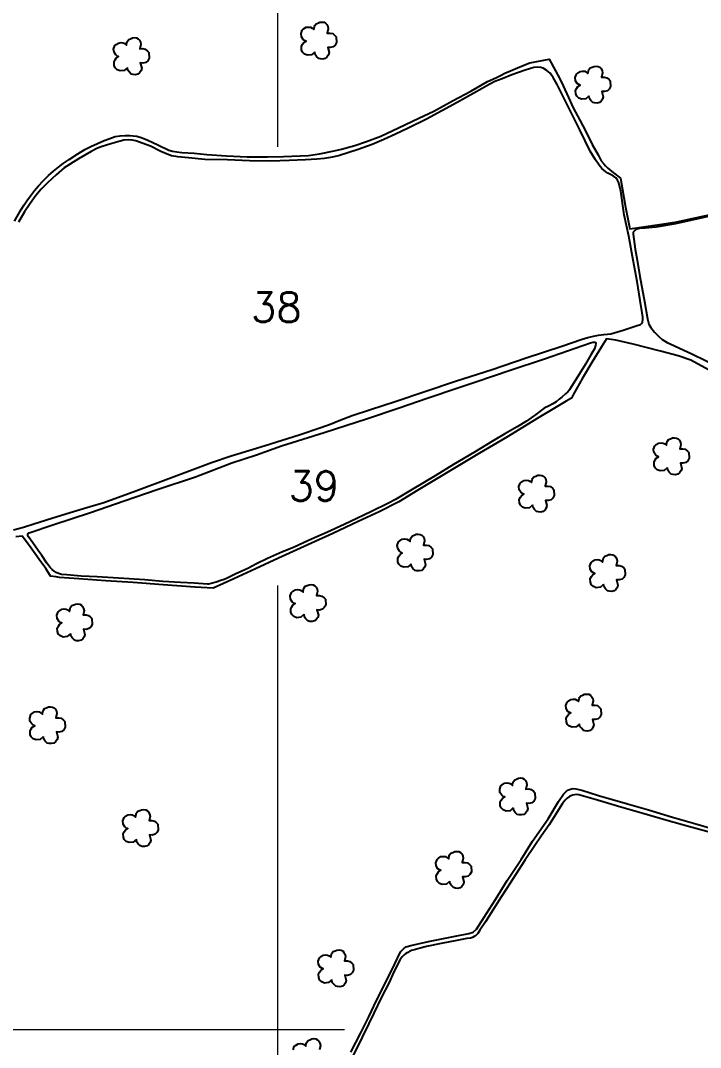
# Model space of a CAD drawing. Extents: x 716959 to 722209, y 7802738 to 7810162.
# Drawn here: x 720117 to 720867, y 7806480 to 7807612 of the extents above; entities that cross this region are included whole.
import ezdxf

# ---------------------------------------------------------------- set-up
doc = ezdxf.new("R2010")
doc.units = 0
doc.linetypes.add('CONTINUO', pattern=[0])
for name, color, linetype in [('0114000441', 1, 'Continuous'), ('0114000441038', 5, 'Continuous'), ('0114000441039', 5, 'Continuous'), ('0114000441040', 5, 'Continuous'), ('0114000441043', 5, 'Continuous'), ('_SIMBOLO ARVORE', 118, 'Continuous'), ('TEXTO_NUN_TAL', 7, 'Continuous')]:
    doc.layers.add(name, color=color, linetype=linetype)
doc.layers.add('MALHA', color=253, linetype='Continuous', lineweight=13)
doc.styles.add('SIMPLEX', font='simplex', dxfattribs={"height": 0.2})

msp = doc.modelspace()

# ---------------------------------------------------------------- linework, layer by layer
at = {"layer": '0114000441'}
for points in [[(720110.1, 7807391), (720117.4, 7807403.6), (720120.7, 7807408.9), (720123.9, 7807413.4), (720126.7, 7807417.4), (720132.2, 7807424.5), (720136.7, 7807429.9), (720141.8, 7807435.2), (720147.8, 7807441.1), (720153.2, 7807445.9), (720158.5, 7807450.4), (720163.7, 7807454.5), (720170.5, 7807458.9), (720180.1, 7807465.2), (720187.8, 7807469.7), (720194.3, 7807473.1), (720201.6, 7807476.6), (720209.2, 7807479.8), (720215.1, 7807482.1), (720221.2, 7807484.1), (720226.7, 7807484.9), (720232.2, 7807485.4), (720237.4, 7807485.4), (720241.1, 7807485), (720244.9, 7807484.4), (720251.1, 7807482.7), (720257.1, 7807480.2), (720268.1, 7807474.9), (720280.2, 7807469.2), (720284.5, 7807467.9), (720289.1, 7807467.2), (720294.6, 7807466.5), (720308.4, 7807465.8), (720322.4, 7807464.3), (720344.1, 7807462.7), (720366.6, 7807461.9), (720389.2, 7807461.7), (720406.9, 7807462.2), (720434.5, 7807463.3), (720446.3, 7807464.9), (720462.8, 7807468.2), (720470.8, 7807470.2), (720485.4, 7807474.1), (720498.2, 7807478.5), (720514.2, 7807484.7), (720533.7, 7807493.9), (720556.1, 7807504.4), (720572.4, 7807512), (720593.8, 7807523.8), (720613.3, 7807534.3), (720631.8, 7807544.7), (720640.8, 7807549), (720645.9, 7807551.4), (720650.9, 7807553.8), (720657.1, 7807556.4), (720664.7, 7807559.8), (720671, 7807562.6), (720675.4, 7807564.3), (720678.5, 7807565.3), (720699.6, 7807569.5), (720711.5, 7807547.6), (720715.2, 7807540.1), (720721.2, 7807527.2), (720726.3, 7807515.9), (720733.4, 7807502), (720740, 7807489.5), (720747, 7807475.3), (720753.6, 7807464.1), (720757.2, 7807457.5), (720759.9, 7807454), (720761.9, 7807451.7), (720764.5, 7807449.1), (720770.8, 7807444), (720778.5, 7807438.3), (720784, 7807406.2), (720788.7, 7807382.4), (720821.3, 7807387.1), (720840.5, 7807390.1), (720879.5, 7807398.5)], [(720879.4, 7807224.7), (720856, 7807237.5), (720841.9, 7807242.6), (720822.5, 7807247.5), (720792.4, 7807255.3), (720773.1, 7807259.7), (720763.1, 7807261.2), (720757.5, 7807252.4), (720746.6, 7807235.1), (720736.5, 7807217.9), (720726.6, 7807200.1), (720724.2, 7807195.9), (720718.5, 7807192.5), (720707.4, 7807185.8), (720686.5, 7807173.2), (720653, 7807152.8), (720622.9, 7807135), (720597.1, 7807119.7), (720580.8, 7807109.7), (720554.9, 7807094.2), (720534.1, 7807081.7), (720512.1, 7807070.4), (720489.1, 7807059.7), (720461.2, 7807046.8), (720437.7, 7807035.9), (720401.4, 7807019.6), (720375.9, 7807007.5), (720352.1, 7806996.6), (720329.2, 7806986.3), (720309.3, 7806987.5), (720274.1, 7806990), (720240.9, 7806992.6), (720210.7, 7806994.4), (720181, 7806996.6), (720159.6, 7806998.1), (720156.2, 7806998.7), (720149.7, 7806999.5), (720149.7, 7806999.5), (720149.7, 7806999.5), (720149.7, 7806999.5), (720144.6, 7807008), (720137.3, 7807018.1), (720126.8, 7807032.9), (720118.7, 7807043.8), (720111.8, 7807043.1)], [(720481.2, 7806475), (720491.9, 7806496.2), (720500.7, 7806514.1), (720509.5, 7806532.1), (720518.1, 7806549.3), (720529.4, 7806572.2), (720535.9, 7806585.5), (720537.4, 7806587.2), (720539.7, 7806589.5), (720541.9, 7806590.9), (720543.2, 7806591.4), (720547.2, 7806592.5), (720566.8, 7806596.8), (720595.9, 7806602.7), (720611.1, 7806605.9), (720616, 7806607.3), (720619.5, 7806610.4), (720630.5, 7806627.9), (720640.5, 7806643.2), (720653.6, 7806664.1), (720668.7, 7806687.2), (720681.5, 7806707.6), (720698.7, 7806732.1), (720709.9, 7806751.1), (720715.5, 7806759.4), (720718.9, 7806762.7), (720721.1, 7806764.1), (720723.3, 7806764.9), (720726, 7806765.5), (720729.3, 7806765.2), (720735.6, 7806763.8), (720754.3, 7806758), (720786.2, 7806748.5), (720809.2, 7806741.9), (720835.7, 7806734.1), (720861.3, 7806726.6), (720885.4, 7806719.5)]]:
    msp.add_lwpolyline(points, dxfattribs=at)
at = {"layer": '0114000441038'}
msp.add_lwpolyline([(720109, 7807050.5), (720120.2, 7807053.5), (720131.6, 7807057.3), (720151.3, 7807063.7), (720171.5, 7807069.6), (720193.7, 7807076.3), (720208.5, 7807080.8), (720244, 7807093.7), (720283.4, 7807108.4), (720327.3, 7807125), (720349, 7807132.4), (720372.2, 7807139.2), (720392.5, 7807145.4), (720424.2, 7807155.4), (720447.9, 7807163.5), (720459.3, 7807167.6), (720468.2, 7807171.2), (720482.5, 7807176.5), (720502.6, 7807183.2), (720529.8, 7807192), (720562.6, 7807203), (720596.6, 7807214.5), (720636.8, 7807227.5), (720674.5, 7807240.3), (720713.7, 7807253.2), (720736.3, 7807260.8), (720742.4, 7807262.6), (720748.6, 7807264), (720754.3, 7807265.1), (720759.9, 7807266), (720764, 7807266.3), (720767.6, 7807266.7), (720781.2, 7807270.8), (720796.9, 7807275.7), (720800.4, 7807277.1), (720801.5, 7807277.9), (720802.6, 7807279.5), (720802.9, 7807282.8), (720802.9, 7807285), (720802.4, 7807289.7), (720800, 7807303.4), (720796.9, 7807324.3), (720792.3, 7807347.9), (720787.6, 7807374.2), (720782.4, 7807397.7), (720778.8, 7807424), (720776.5, 7807433.1), (720775.1, 7807436.2), (720773.1, 7807438.5), (720770.5, 7807440.6), (720768.2, 7807441.9), (720764.6, 7807443.7), (720762.4, 7807445.1), (720759.9, 7807447), (720757.7, 7807448.9), (720754.7, 7807452.7), (720750.7, 7807458.4), (720744.9, 7807468.1), (720733.4, 7807491.5), (720719.7, 7807519.3), (720708.7, 7807541.4), (720704.2, 7807549.3), (720700.8, 7807553.8), (720697.3, 7807557), (720693.2, 7807559.5), (720690.7, 7807560.3), (720686.4, 7807560.7), (720682.7, 7807560.2), (720673.1, 7807557.2), (720658.6, 7807552), (720647.9, 7807547.9), (720639.8, 7807544.9), (720633.4, 7807541.6), (720625.9, 7807537.2), (720598.3, 7807521.8), (720581.5, 7807512.5), (720564.3, 7807503.3), (720544.1, 7807493.5), (720530.3, 7807486.9), (720517.5, 7807480.8), (720504.6, 7807475.5), (720489.1, 7807470), (720467.5, 7807462.9), (720458.7, 7807460.9), (720452.1, 7807460.1), (720443.4, 7807459.1), (720431.1, 7807458.3), (720413.2, 7807457.7), (720392.7, 7807457.1), (720369.4, 7807457.4), (720345, 7807458.3), (720319.9, 7807459), (720301.9, 7807460.7), (720290.2, 7807461.9), (720283.1, 7807463), (720280.2, 7807463.9), (720271.4, 7807467.7), (720260.1, 7807473.7), (720251.1, 7807476.9), (720244, 7807479.3), (720239.8, 7807480.1), (720235.6, 7807480.5), (720230.8, 7807480), (720226.6, 7807479.2), (720216.3, 7807476.1), (720206.7, 7807473.2), (720201.7, 7807471.3), (720194.6, 7807467.5), (720180.6, 7807459.5), (720165.1, 7807449.6), (720156, 7807442), (720146.5, 7807433.2), (720139.4, 7807426.1), (720133.5, 7807419.1), (720127.3, 7807410.5), (720121.2, 7807401.1), (720114.7, 7807389.8)], dxfattribs=at)
at = {"layer": '0114000441039'}
msp.add_lwpolyline([(720136.4, 7807027.9), (720130.4, 7807036.5), (720125.6, 7807042.9), (720124.9, 7807044.3), (720124.7, 7807045.4), (720125.4, 7807046.6), (720126.4, 7807047.4), (720152.5, 7807056.2), (720194, 7807069.7), (720231.1, 7807082.5), (720267.6, 7807095), (720309.8, 7807109.2), (720349.9, 7807124.5), (720377, 7807133.5), (720404.6, 7807143.1), (720451.5, 7807158.1), (720499.3, 7807173.5), (720533.1, 7807184.7), (720566.2, 7807196), (720597.8, 7807206.7), (720618.7, 7807213.8), (720656.8, 7807226.8), (720694.5, 7807239.3), (720728.3, 7807251), (720745.2, 7807256.9), (720747.8, 7807257.5), (720749, 7807257.5), (720750.3, 7807257.4), (720750.8, 7807257), (720751.2, 7807256.1), (720750.9, 7807254), (720749.7, 7807250.1), (720747.9, 7807247.2), (720745.6, 7807243.5), (720739.7, 7807233.2), (720733.2, 7807222.5), (720724.4, 7807208.8), (720722, 7807205), (720720.2, 7807202.9), (720717.9, 7807200.6), (720713.8, 7807197), (720710.9, 7807194.5), (720707.4, 7807191.9), (720703.7, 7807189.4), (720699.8, 7807187.4), (720694.2, 7807184.8), (720685.1, 7807177.9), (720674.6, 7807170.4), (720664.5, 7807164.2), (720650.7, 7807156.3), (720637.3, 7807148.3), (720617.3, 7807136.2), (720594.4, 7807122.7), (720574.2, 7807110.2), (720548.7, 7807095.2), (720530.4, 7807084.2), (720521.7, 7807079.6), (720504, 7807070.9), (720479.8, 7807059.3), (720458.5, 7807049.5), (720434.5, 7807039), (720417.7, 7807031.3), (720405.6, 7807026.4), (720389.2, 7807019.1), (720377, 7807013.1), (720367.5, 7807008.1), (720360.9, 7807005), (720353.6, 7807001.7), (720344.6, 7806997.4), (720341.2, 7806995.9), (720337.8, 7806994.7), (720332.5, 7806993.1), (720327.1, 7806991.5), (720324.1, 7806990.9), (720322.8, 7806990.9), (720308.3, 7806991.7), (720293.2, 7806992.7), (720273.8, 7806993.9), (720253.9, 7806995.4), (720225, 7806997.3), (720201.3, 7806999), (720183.8, 7806999.7), (720167.8, 7807000.9), (720161.9, 7807001.5), (720158.8, 7807002.4), (720156.1, 7807003.7), (720153.8, 7807005.1), (720151.8, 7807006.8), (720149.4, 7807009.3), (720145.9, 7807013.8), (720140.3, 7807022.3)], close=True, dxfattribs=at)
at = {"layer": '0114000441040'}
msp.add_lwpolyline([(720889.9, 7807399.4), (720862.1, 7807393.2), (720838.9, 7807388.1), (720817.5, 7807384.2), (720805.7, 7807383.1), (720799.2, 7807382.6), (720796.3, 7807382.2), (720795.1, 7807381.4), (720793.4, 7807380), (720792.4, 7807378.7), (720792.2, 7807376.7), (720793, 7807370.9), (720794.5, 7807360), (720796.8, 7807347.7), (720799.7, 7807329.7), (720804.9, 7807302.4), (720808, 7807283.3), (720809.7, 7807277.4), (720812, 7807273.5), (720815.7, 7807268.7), (720820.6, 7807263.8), (720824.5, 7807260.6), (720829.8, 7807257.2), (720838, 7807253.4), (720857.9, 7807244.1), (720885, 7807231.2)], dxfattribs=at)
at = {"layer": '0114000441043'}
msp.add_lwpolyline([(720877.6, 7806716.9), (720853.3, 7806723.6), (720830.9, 7806730.1), (720801.8, 7806738.4), (720778.6, 7806745), (720753.2, 7806752.6), (720732.3, 7806758.5), (720729.6, 7806758.8), (720725.6, 7806758.4), (720722.2, 7806756.8), (720719.7, 7806754.9), (720717.5, 7806752.9), (720714.5, 7806749.2), (720710, 7806742.1), (720699.6, 7806725.4), (720691, 7806713.2), (720683.9, 7806702.7), (720673.1, 7806686.9), (720665.9, 7806675.6), (720656.7, 7806661.1), (720647, 7806646.6), (720637.6, 7806631.4), (720629.5, 7806618.5), (720623.3, 7806609.3), (720620.9, 7806605.6), (720619.9, 7806604.5), (720618.6, 7806603.3), (720617, 7806602.3), (720615.2, 7806601.5), (720612.9, 7806600.8), (720609.1, 7806600.1), (720597.9, 7806598), (720580.7, 7806594.9), (720564.5, 7806591.3), (720557.3, 7806589.6), (720552.5, 7806588.3), (720548, 7806586.9), (720546, 7806586.2), (720543.9, 7806585), (720541.8, 7806583.6), (720539.7, 7806582.3), (720537.6, 7806580.2), (720535.6, 7806577.2), (720528.1, 7806562.8), (720523.2, 7806551.8), (720515, 7806535.6), (720506.5, 7806518.1), (720501, 7806506.7), (720493.5, 7806491.5), (720483.7, 7806471.3)], dxfattribs=at)
at = {"layer": '_SIMBOLO ARVORE', "linetype": 'CONTINUO'}
for points in [[(720441.2, 7807577.2, 0), (720437.7, 7807574.3, 0), (720433.2, 7807573.7, 0), (720430, 7807575, 0), (720427.8, 7807577.2, 0), (720426.8, 7807579.8, 0), (720426.6, 7807583.5, 0), (720427.8, 7807585.9, 0), (720429.1, 7807587.6, 0), (720431.7, 7807589.4, 0), (720430, 7807589.9, 0), (720428.4, 7807591.2, 0), (720426.5, 7807594.2, 0), (720426.2, 7807597.8, 0), (720427.5, 7807601.5, 0), (720429, 7807602.9, 0), (720431.6, 7807604.5, 0), (720434.4, 7807604.8, 0), (720436.6, 7807604.5, 0), (720438.3, 7807603.7, 0), (720440.2, 7807602, 0), (720440.8, 7807605.3, 0), (720441.3, 7807606.6, 0), (720442.7, 7807608.4, 0), (720444.8, 7807609.2, 0), (720446.9, 7807610.1, 0), (720449.2, 7807610.3, 0), (720451.5, 7807610, 0), (720453.2, 7807609, 0), (720454.6, 7807607.6, 0), (720455.7, 7807605.3, 0), (720456.2, 7807602.7, 0), (720455.1, 7807598.2, 0), (720458.3, 7807598.2, 0), (720461, 7807597.6, 0), (720463.5, 7807595.6, 0), (720464.9, 7807594, 0), (720465.2, 7807587.7, 0), (720463.7, 7807584.9, 0), (720461.6, 7807583, 0), (720458.4, 7807582.2, 0), (720455.6, 7807582.4, 0), (720457.1, 7807576.6, 0), (720456.4, 7807574.1, 0), (720454.7, 7807571.7, 0), (720452.9, 7807570.2, 0), (720450.2, 7807569.5, 0), (720447.6, 7807569.7, 0), (720445.6, 7807570.3, 0), (720443.3, 7807572.5, 0), (720441.8, 7807574.5, 0), (720441.3, 7807577.5, 0)], [(720234.6, 7807560, 0), (720231, 7807557, 0), (720226.6, 7807556.5, 0), (720223.4, 7807557.8, 0), (720221.1, 7807560, 0), (720220.2, 7807562.5, 0), (720219.9, 7807566.3, 0), (720221.1, 7807568.7, 0), (720222.4, 7807570.4, 0), (720225, 7807572.2, 0), (720223.4, 7807572.7, 0), (720221.8, 7807574, 0), (720219.9, 7807577, 0), (720219.5, 7807580.6, 0), (720220.9, 7807584.3, 0), (720222.3, 7807585.6, 0), (720225, 7807587.2, 0), (720227.7, 7807587.6, 0), (720229.9, 7807587.3, 0), (720231.7, 7807586.5, 0), (720233.6, 7807584.8, 0), (720234.1, 7807588.1, 0), (720234.6, 7807589.4, 0), (720236.1, 7807591.2, 0), (720238.2, 7807591.9, 0), (720240.3, 7807592.9, 0), (720242.6, 7807593.1, 0), (720244.8, 7807592.8, 0), (720246.6, 7807591.8, 0), (720247.9, 7807590.4, 0), (720249.1, 7807588.1, 0), (720249.5, 7807585.5, 0), (720248.5, 7807580.9, 0), (720251.7, 7807581, 0), (720254.3, 7807580.4, 0), (720256.8, 7807578.4, 0), (720258.2, 7807576.8, 0), (720258.6, 7807570.5, 0), (720257, 7807567.7, 0), (720255, 7807565.8, 0), (720251.8, 7807565, 0), (720248.9, 7807565.2, 0), (720250.5, 7807559.4, 0), (720249.8, 7807556.9, 0), (720248.1, 7807554.5, 0), (720246.2, 7807553, 0), (720243.5, 7807552.3, 0), (720240.9, 7807552.5, 0), (720238.9, 7807553, 0), (720236.7, 7807555.3, 0), (720235.1, 7807557.3, 0), (720234.7, 7807560.3, 0)], [(720743.5, 7807528.7, 0), (720740, 7807525.7, 0), (720735.5, 7807525.2, 0), (720732.3, 7807526.4, 0), (720730.1, 7807528.7, 0), (720729.1, 7807531.2, 0), (720728.9, 7807535, 0), (720730.1, 7807537.3, 0), (720731.4, 7807539.1, 0), (720733.9, 7807540.8, 0), (720732.3, 7807541.4, 0), (720730.7, 7807542.7, 0), (720728.8, 7807545.7, 0), (720728.4, 7807549.3, 0), (720729.8, 7807553, 0), (720731.3, 7807554.3, 0), (720733.9, 7807555.9, 0), (720736.6, 7807556.3, 0), (720738.9, 7807556, 0), (720740.6, 7807555.2, 0), (720742.5, 7807553.5, 0), (720743.1, 7807556.7, 0), (720743.6, 7807558, 0), (720745, 7807559.8, 0), (720747.1, 7807560.6, 0), (720749.2, 7807561.5, 0), (720751.5, 7807561.7, 0), (720753.7, 7807561.4, 0), (720755.5, 7807560.5, 0), (720756.9, 7807559, 0), (720758, 7807556.7, 0), (720758.5, 7807554.2, 0), (720757.4, 7807549.6, 0), (720760.6, 7807549.7, 0), (720763.3, 7807549, 0), (720765.8, 7807547.1, 0), (720767.1, 7807545.5, 0), (720767.5, 7807539.2, 0), (720766, 7807536.4, 0), (720763.9, 7807534.5, 0), (720760.7, 7807533.6, 0), (720757.9, 7807533.9, 0), (720759.4, 7807528, 0), (720758.7, 7807525.5, 0), (720757, 7807523.1, 0), (720755.1, 7807521.6, 0), (720752.5, 7807521, 0), (720749.9, 7807521.2, 0), (720747.9, 7807521.7, 0), (720745.6, 7807523.9, 0), (720744.1, 7807525.9, 0), (720743.6, 7807529, 0)], [(720830, 7807119, 0), (720826.5, 7807116.1, 0), (720822, 7807115.6, 0), (720818.8, 7807116.8, 0), (720816.5, 7807119, 0), (720815.6, 7807121.6, 0), (720815.4, 7807125.3, 0), (720816.6, 7807127.7, 0), (720817.9, 7807129.5, 0), (720820.4, 7807131.2, 0), (720818.8, 7807131.7, 0), (720817.2, 7807133.1, 0), (720815.3, 7807136.1, 0), (720814.9, 7807139.6, 0), (720816.3, 7807143.3, 0), (720817.8, 7807144.7, 0), (720820.4, 7807146.3, 0), (720823.1, 7807146.6, 0), (720825.4, 7807146.3, 0), (720827.1, 7807145.5, 0), (720829, 7807143.8, 0), (720829.6, 7807147.1, 0), (720830.1, 7807148.4, 0), (720831.5, 7807150.2, 0), (720833.6, 7807151, 0), (720835.7, 7807151.9, 0), (720838, 7807152.1, 0), (720840.2, 7807151.8, 0), (720842, 7807150.8, 0), (720843.4, 7807149.4, 0), (720844.5, 7807147.1, 0), (720845, 7807144.5, 0), (720843.9, 7807140, 0), (720847.1, 7807140, 0), (720849.8, 7807139.4, 0), (720852.3, 7807137.4, 0), (720853.6, 7807135.8, 0), (720854, 7807129.5, 0), (720852.5, 7807126.7, 0), (720850.4, 7807124.9, 0), (720847.2, 7807124, 0), (720844.4, 7807124.2, 0), (720845.9, 7807118.4, 0), (720845.2, 7807115.9, 0), (720843.5, 7807113.5, 0), (720841.6, 7807112, 0), (720839, 7807111.3, 0), (720836.3, 7807111.5, 0), (720834.4, 7807112.1, 0), (720832.1, 7807114.3, 0), (720830.6, 7807116.3, 0), (720830.1, 7807119.3, 0)], [(720681.4, 7807077.9, 0), (720677.9, 7807075, 0), (720673.4, 7807074.4, 0), (720670.2, 7807075.7, 0), (720668, 7807077.9, 0), (720667, 7807080.5, 0), (720666.8, 7807084.2, 0), (720668, 7807086.6, 0), (720669.3, 7807088.3, 0), (720671.8, 7807090.1, 0), (720670.2, 7807090.6, 0), (720668.6, 7807092, 0), (720666.7, 7807094.9, 0), (720666.3, 7807098.5, 0), (720667.7, 7807102.2, 0), (720669.2, 7807103.6, 0), (720671.8, 7807105.2, 0), (720674.5, 7807105.5, 0), (720676.8, 7807105.2, 0), (720678.5, 7807104.4, 0), (720680.4, 7807102.7, 0), (720681, 7807106, 0), (720681.5, 7807107.3, 0), (720682.9, 7807109.1, 0), (720685, 7807109.9, 0), (720687.1, 7807110.8, 0), (720689.4, 7807111, 0), (720691.6, 7807110.7, 0), (720693.4, 7807109.7, 0), (720694.8, 7807108.3, 0), (720695.9, 7807106, 0), (720696.4, 7807103.4, 0), (720695.3, 7807098.9, 0), (720698.5, 7807098.9, 0), (720701.2, 7807098.3, 0), (720703.7, 7807096.3, 0), (720705, 7807094.7, 0), (720705.4, 7807088.4, 0), (720703.9, 7807085.6, 0), (720701.8, 7807083.7, 0), (720698.6, 7807082.9, 0), (720695.8, 7807083.1, 0), (720697.3, 7807077.3, 0), (720696.6, 7807074.8, 0), (720694.9, 7807072.4, 0), (720693, 7807070.9, 0), (720690.4, 7807070.2, 0), (720687.8, 7807070.4, 0), (720685.8, 7807071, 0), (720683.5, 7807073.2, 0), (720682, 7807075.2, 0), (720681.5, 7807078.2, 0)], [(720547.4, 7807012.9, 0), (720543.9, 7807010, 0), (720539.4, 7807009.5, 0), (720536.2, 7807010.7, 0), (720533.9, 7807012.9, 0), (720533, 7807015.5, 0), (720532.8, 7807019.2, 0), (720534, 7807021.6, 0), (720535.3, 7807023.4, 0), (720537.8, 7807025.1, 0), (720536.2, 7807025.6, 0), (720534.6, 7807027, 0), (720532.7, 7807030, 0), (720532.3, 7807033.5, 0), (720533.7, 7807037.3, 0), (720535.2, 7807038.6, 0), (720537.8, 7807040.2, 0), (720540.5, 7807040.6, 0), (720542.7, 7807040.2, 0), (720544.5, 7807039.4, 0), (720546.4, 7807037.7, 0), (720547, 7807041, 0), (720547.5, 7807042.3, 0), (720548.9, 7807044.1, 0), (720551, 7807044.9, 0), (720553.1, 7807045.8, 0), (720555.4, 7807046, 0), (720557.6, 7807045.7, 0), (720559.4, 7807044.8, 0), (720560.8, 7807043.3, 0), (720561.9, 7807041, 0), (720562.4, 7807038.5, 0), (720561.3, 7807033.9, 0), (720564.5, 7807033.9, 0), (720567.2, 7807033.3, 0), (720569.7, 7807031.3, 0), (720571, 7807029.7, 0), (720571.4, 7807023.5, 0), (720569.9, 7807020.6, 0), (720567.8, 7807018.8, 0), (720564.6, 7807017.9, 0), (720561.8, 7807018.2, 0), (720563.3, 7807012.3, 0), (720562.6, 7807009.8, 0), (720560.9, 7807007.4, 0), (720559, 7807005.9, 0), (720556.4, 7807005.3, 0), (720553.7, 7807005.4, 0), (720551.8, 7807006, 0), (720549.5, 7807008.2, 0), (720548, 7807010.2, 0), (720547.5, 7807013.2, 0)], [(720759.7, 7806990.4, 0), (720756.2, 7806987.5, 0), (720751.7, 7806986.9, 0), (720748.5, 7806988.2, 0), (720746.2, 7806990.4, 0), (720745.3, 7806992.9, 0), (720745, 7806996.7, 0), (720746.3, 7806999.1, 0), (720747.5, 7807000.8, 0), (720750.1, 7807002.6, 0), (720748.5, 7807003.1, 0), (720746.9, 7807004.4, 0), (720745, 7807007.4, 0), (720744.6, 7807011, 0), (720746, 7807014.7, 0), (720747.4, 7807016, 0), (720750.1, 7807017.7, 0), (720752.8, 7807018, 0), (720755, 7807017.7, 0), (720756.8, 7807016.9, 0), (720758.7, 7807015.2, 0), (720759.3, 7807018.5, 0), (720759.7, 7807019.8, 0), (720761.2, 7807021.6, 0), (720763.3, 7807022.3, 0), (720765.4, 7807023.3, 0), (720767.7, 7807023.5, 0), (720769.9, 7807023.2, 0), (720771.7, 7807022.2, 0), (720773, 7807020.8, 0), (720774.2, 7807018.5, 0), (720774.7, 7807015.9, 0), (720773.6, 7807011.3, 0), (720776.8, 7807011.4, 0), (720779.4, 7807010.8, 0), (720781.9, 7807008.8, 0), (720783.3, 7807007.2, 0), (720783.7, 7807000.9, 0), (720782.2, 7806998.1, 0), (720780.1, 7806996.2, 0), (720776.9, 7806995.4, 0), (720774.1, 7806995.6, 0), (720775.6, 7806989.8, 0), (720774.9, 7806987.3, 0), (720773.2, 7806984.9, 0), (720771.3, 7806983.4, 0), (720768.7, 7806982.7, 0), (720766, 7806982.9, 0), (720764.1, 7806983.4, 0), (720761.8, 7806985.7, 0), (720760.3, 7806987.7, 0), (720759.8, 7806990.7, 0)], [(720429.3, 7806957.3, 0), (720425.8, 7806954.3, 0), (720421.3, 7806953.8, 0), (720418.1, 7806955, 0), (720415.9, 7806957.2, 0), (720414.9, 7806959.8, 0), (720414.7, 7806963.6, 0), (720415.9, 7806965.9, 0), (720417.2, 7806967.7, 0), (720419.8, 7806969.4, 0), (720418.1, 7806970, 0), (720416.5, 7806971.3, 0), (720414.6, 7806974.3, 0), (720414.3, 7806977.9, 0), (720415.6, 7806981.6, 0), (720417.1, 7806982.9, 0), (720419.7, 7806984.5, 0), (720422.5, 7806984.9, 0), (720424.7, 7806984.6, 0), (720426.4, 7806983.7, 0), (720428.3, 7806982, 0), (720428.9, 7806985.3, 0), (720429.4, 7806986.6, 0), (720430.8, 7806988.4, 0), (720432.9, 7806989.2, 0), (720435, 7806990.1, 0), (720437.3, 7806990.3, 0), (720439.6, 7806990, 0), (720441.3, 7806989.1, 0), (720442.7, 7806987.6, 0), (720443.8, 7806985.3, 0), (720444.3, 7806982.8, 0), (720443.2, 7806978.2, 0), (720446.4, 7806978.2, 0), (720449.1, 7806977.6, 0), (720451.6, 7806975.6, 0), (720453, 7806974.1, 0), (720453.3, 7806967.8, 0), (720451.8, 7806965, 0), (720449.7, 7806963.1, 0), (720446.5, 7806962.2, 0), (720443.7, 7806962.5, 0), (720445.2, 7806956.6, 0), (720444.5, 7806954.1, 0), (720442.8, 7806951.7, 0), (720441, 7806950.2, 0), (720438.3, 7806949.6, 0), (720435.7, 7806949.7, 0), (720433.7, 7806950.3, 0), (720431.4, 7806952.5, 0), (720429.9, 7806954.5, 0), (720429.4, 7806957.6, 0)], [(720171.9, 7806936, 0), (720168.4, 7806933, 0), (720163.9, 7806932.5, 0), (720160.7, 7806933.7, 0), (720158.4, 7806936, 0), (720157.5, 7806938.5, 0), (720157.2, 7806942.3, 0), (720158.5, 7806944.6, 0), (720159.8, 7806946.4, 0), (720162.3, 7806948.1, 0), (720160.7, 7806948.7, 0), (720159.1, 7806950, 0), (720157.2, 7806953, 0), (720156.8, 7806956.6, 0), (720158.2, 7806960.3, 0), (720159.6, 7806961.6, 0), (720162.3, 7806963.2, 0), (720165, 7806963.6, 0), (720167.2, 7806963.3, 0), (720169, 7806962.5, 0), (720170.9, 7806960.8, 0), (720171.5, 7806964, 0), (720172, 7806965.3, 0), (720173.4, 7806967.1, 0), (720175.5, 7806967.9, 0), (720177.6, 7806968.8, 0), (720179.9, 7806969, 0), (720182.1, 7806968.7, 0), (720183.9, 7806967.8, 0), (720185.2, 7806966.3, 0), (720186.4, 7806964, 0), (720186.9, 7806961.5, 0), (720185.8, 7806956.9, 0), (720189, 7806957, 0), (720191.7, 7806956.3, 0), (720194.1, 7806954.3, 0), (720195.5, 7806952.8, 0), (720195.9, 7806946.5, 0), (720194.4, 7806943.7, 0), (720192.3, 7806941.8, 0), (720189.1, 7806940.9, 0), (720186.3, 7806941.2, 0), (720187.8, 7806935.3, 0), (720187.1, 7806932.8, 0), (720185.4, 7806930.4, 0), (720183.5, 7806928.9, 0), (720180.9, 7806928.3, 0), (720178.2, 7806928.4, 0), (720176.3, 7806929, 0), (720174, 7806931.2, 0), (720172.5, 7806933.2, 0), (720172, 7806936.3, 0)], [(720733.1, 7806836.6, 0), (720729.6, 7806833.6, 0), (720725.1, 7806833.1, 0), (720722, 7806834.4, 0), (720719.7, 7806836.6, 0), (720718.8, 7806839.1, 0), (720718.5, 7806842.9, 0), (720719.7, 7806845.3, 0), (720721, 7806847, 0), (720723.6, 7806848.8, 0), (720722, 7806849.3, 0), (720720.3, 7806850.6, 0), (720718.4, 7806853.6, 0), (720718.1, 7806857.2, 0), (720719.5, 7806860.9, 0), (720720.9, 7806862.2, 0), (720723.5, 7806863.8, 0), (720726.3, 7806864.2, 0), (720728.5, 7806863.9, 0), (720730.2, 7806863.1, 0), (720732.2, 7806861.4, 0), (720732.7, 7806864.6, 0), (720733.2, 7806865.9, 0), (720734.6, 7806867.8, 0), (720736.8, 7806868.5, 0), (720738.8, 7806869.5, 0), (720741.2, 7806869.7, 0), (720743.4, 7806869.4, 0), (720745.2, 7806868.4, 0), (720746.5, 7806867, 0), (720747.7, 7806864.7, 0), (720748.1, 7806862.1, 0), (720747.1, 7806857.5, 0), (720750.3, 7806857.6, 0), (720752.9, 7806857, 0), (720755.4, 7806855, 0), (720756.8, 7806853.4, 0), (720757.2, 7806847.1, 0), (720755.6, 7806844.3, 0), (720753.6, 7806842.4, 0), (720750.4, 7806841.6, 0), (720747.5, 7806841.8, 0), (720749, 7806835.9, 0), (720748.3, 7806833.4, 0), (720746.6, 7806831.1, 0), (720744.8, 7806829.6, 0), (720742.1, 7806828.9, 0), (720739.5, 7806829.1, 0), (720737.5, 7806829.6, 0), (720735.3, 7806831.9, 0), (720733.7, 7806833.9, 0), (720733.2, 7806836.9, 0)], [(720141.9, 7806822.6, 0), (720138.4, 7806819.7, 0), (720133.9, 7806819.2, 0), (720130.7, 7806820.4, 0), (720128.5, 7806822.6, 0), (720127.6, 7806825.2, 0), (720127.3, 7806828.9, 0), (720128.5, 7806831.3, 0), (720129.8, 7806833.1, 0), (720132.4, 7806834.8, 0), (720130.7, 7806835.3, 0), (720129.1, 7806836.7, 0), (720127.2, 7806839.7, 0), (720126.9, 7806843.2, 0), (720128.3, 7806847, 0), (720129.7, 7806848.3, 0), (720132.3, 7806849.9, 0), (720135.1, 7806850.3, 0), (720137.3, 7806849.9, 0), (720139, 7806849.1, 0), (720140.9, 7806847.4, 0), (720141.5, 7806850.7, 0), (720142, 7806852, 0), (720143.4, 7806853.8, 0), (720145.6, 7806854.6, 0), (720147.6, 7806855.5, 0), (720150, 7806855.7, 0), (720152.2, 7806855.4, 0), (720154, 7806854.5, 0), (720155.3, 7806853, 0), (720156.5, 7806850.7, 0), (720156.9, 7806848.2, 0), (720155.9, 7806843.6, 0), (720159.1, 7806843.6, 0), (720161.7, 7806843, 0), (720164.2, 7806841, 0), (720165.6, 7806839.4, 0), (720166, 7806833.2, 0), (720164.4, 7806830.3, 0), (720162.4, 7806828.5, 0), (720159.1, 7806827.6, 0), (720156.3, 7806827.9, 0), (720157.8, 7806822, 0), (720157.1, 7806819.5, 0), (720155.4, 7806817.1, 0), (720153.6, 7806815.6, 0), (720150.9, 7806815, 0), (720148.3, 7806815.1, 0), (720146.3, 7806815.7, 0), (720144, 7806817.9, 0), (720142.5, 7806819.9, 0), (720142, 7806822.9, 0)], [(720660.2, 7806744.1, 0), (720656.7, 7806741.1, 0), (720652.2, 7806740.6, 0), (720649, 7806741.9, 0), (720646.8, 7806744.1, 0), (720645.8, 7806746.6, 0), (720645.6, 7806750.4, 0), (720646.8, 7806752.8, 0), (720648.1, 7806754.5, 0), (720650.7, 7806756.3, 0), (720649, 7806756.8, 0), (720647.4, 7806758.1, 0), (720645.5, 7806761.1, 0), (720645.2, 7806764.7, 0), (720646.5, 7806768.4, 0), (720648, 7806769.7, 0), (720650.6, 7806771.3, 0), (720653.4, 7806771.7, 0), (720655.6, 7806771.4, 0), (720657.3, 7806770.6, 0), (720659.2, 7806768.9, 0), (720659.8, 7806772.1, 0), (720660.3, 7806773.4, 0), (720661.7, 7806775.2, 0), (720663.8, 7806776, 0), (720665.9, 7806776.9, 0), (720668.2, 7806777.2, 0), (720670.5, 7806776.8, 0), (720672.2, 7806775.9, 0), (720673.6, 7806774.5, 0), (720674.7, 7806772.2, 0), (720675.2, 7806769.6, 0), (720674.1, 7806765, 0), (720677.3, 7806765.1, 0), (720680, 7806764.4, 0), (720682.5, 7806762.5, 0), (720683.9, 7806760.9, 0), (720684.2, 7806754.6, 0), (720682.7, 7806751.8, 0), (720680.7, 7806749.9, 0), (720677.4, 7806749.1, 0), (720674.6, 7806749.3, 0), (720676.1, 7806743.4, 0), (720675.4, 7806740.9, 0), (720673.7, 7806738.5, 0), (720671.9, 7806737.1, 0), (720669.2, 7806736.4, 0), (720666.6, 7806736.6, 0), (720664.6, 7806737.1, 0), (720662.3, 7806739.3, 0), (720660.8, 7806741.3, 0), (720660.3, 7806744.4, 0)], [(720244.6, 7806709.3, 0), (720241.1, 7806706.4, 0), (720236.6, 7806705.9, 0), (720233.4, 7806707.1, 0), (720231.2, 7806709.3, 0), (720230.2, 7806711.9, 0), (720230, 7806715.6, 0), (720231.2, 7806718, 0), (720232.5, 7806719.7, 0), (720235.1, 7806721.5, 0), (720233.4, 7806722, 0), (720231.8, 7806723.4, 0), (720229.9, 7806726.3, 0), (720229.6, 7806729.9, 0), (720230.9, 7806733.6, 0), (720232.4, 7806735, 0), (720235, 7806736.6, 0), (720237.8, 7806736.9, 0), (720240, 7806736.6, 0), (720241.7, 7806735.8, 0), (720243.6, 7806734.1, 0), (720244.2, 7806737.4, 0), (720244.7, 7806738.7, 0), (720246.1, 7806740.5, 0), (720248.2, 7806741.3, 0), (720250.3, 7806742.2, 0), (720252.7, 7806742.4, 0), (720254.9, 7806742.1, 0), (720256.7, 7806741.1, 0), (720258, 7806739.7, 0), (720259.2, 7806737.4, 0), (720259.6, 7806734.8, 0), (720258.6, 7806730.3, 0), (720261.7, 7806730.3, 0), (720264.4, 7806729.7, 0), (720266.9, 7806727.7, 0), (720268.3, 7806726.1, 0), (720268.6, 7806719.8, 0), (720267.1, 7806717, 0), (720265.1, 7806715.2, 0), (720261.8, 7806714.3, 0), (720259, 7806714.5, 0), (720260.5, 7806708.7, 0), (720259.8, 7806706.2, 0), (720258.1, 7806703.8, 0), (720256.3, 7806702.3, 0), (720253.6, 7806701.6, 0), (720251, 7806701.8, 0), (720249, 7806702.4, 0), (720246.7, 7806704.6, 0), (720245.2, 7806706.6, 0), (720244.7, 7806709.6, 0)], [(720589.9, 7806663.2, 0), (720586.4, 7806660.3, 0), (720581.9, 7806659.7, 0), (720578.8, 7806661, 0), (720576.5, 7806663.2, 0), (720575.6, 7806665.7, 0), (720575.3, 7806669.5, 0), (720576.5, 7806671.9, 0), (720577.8, 7806673.6, 0), (720580.4, 7806675.4, 0), (720578.8, 7806675.9, 0), (720577.1, 7806677.2, 0), (720575.2, 7806680.2, 0), (720574.9, 7806683.8, 0), (720576.3, 7806687.5, 0), (720577.7, 7806688.9, 0), (720580.3, 7806690.5, 0), (720583.1, 7806690.8, 0), (720585.3, 7806690.5, 0), (720587, 7806689.7, 0), (720589, 7806688, 0), (720589.5, 7806691.3, 0), (720590, 7806692.6, 0), (720591.4, 7806694.4, 0), (720593.6, 7806695.2, 0), (720595.6, 7806696.1, 0), (720598, 7806696.3, 0), (720600.2, 7806696, 0), (720602, 7806695, 0), (720603.3, 7806693.6, 0), (720604.5, 7806691.3, 0), (720604.9, 7806688.7, 0), (720603.9, 7806684.2, 0), (720607.1, 7806684.2, 0), (720609.7, 7806683.6, 0), (720612.2, 7806681.6, 0), (720613.6, 7806680, 0), (720614, 7806673.7, 0), (720612.4, 7806670.9, 0), (720610.4, 7806669, 0), (720607.2, 7806668.2, 0), (720604.3, 7806668.4, 0), (720605.8, 7806662.6, 0), (720605.1, 7806660.1, 0), (720603.5, 7806657.7, 0), (720601.6, 7806656.2, 0), (720598.9, 7806655.5, 0), (720596.3, 7806655.7, 0), (720594.3, 7806656.3, 0), (720592.1, 7806658.5, 0), (720590.5, 7806660.5, 0), (720590.1, 7806663.5, 0)], [(720460, 7806554.7, 0), (720456.5, 7806551.7, 0), (720452.1, 7806551.2, 0), (720448.9, 7806552.4, 0), (720446.6, 7806554.7, 0), (720445.7, 7806557.2, 0), (720445.4, 7806561, 0), (720446.6, 7806563.3, 0), (720447.9, 7806565.1, 0), (720450.5, 7806566.9, 0), (720448.9, 7806567.4, 0), (720447.2, 7806568.7, 0), (720445.3, 7806571.7, 0), (720445, 7806575.3, 0), (720446.4, 7806579, 0), (720447.8, 7806580.3, 0), (720450.4, 7806581.9, 0), (720453.2, 7806582.3, 0), (720455.4, 7806582, 0), (720457.1, 7806581.2, 0), (720459.1, 7806579.5, 0), (720459.6, 7806582.7, 0), (720460.1, 7806584, 0), (720461.5, 7806585.8, 0), (720463.7, 7806586.6, 0), (720465.7, 7806587.5, 0), (720468.1, 7806587.7, 0), (720470.3, 7806587.4, 0), (720472.1, 7806586.5, 0), (720473.4, 7806585, 0), (720474.6, 7806582.7, 0), (720475, 7806580.2, 0), (720474, 7806575.6, 0), (720477.2, 7806575.7, 0), (720479.8, 7806575, 0), (720482.3, 7806573.1, 0), (720483.7, 7806571.5, 0), (720484.1, 7806565.2, 0), (720482.5, 7806562.4, 0), (720480.5, 7806560.5, 0), (720477.3, 7806559.6, 0), (720474.4, 7806559.9, 0), (720475.9, 7806554, 0), (720475.3, 7806551.5, 0), (720473.6, 7806549.1, 0), (720471.7, 7806547.6, 0), (720469, 7806547, 0), (720466.4, 7806547.2, 0), (720464.4, 7806547.7, 0), (720462.2, 7806549.9, 0), (720460.6, 7806551.9, 0), (720460.2, 7806555, 0)], [(720417.3, 7806477.4, 0), (720418.7, 7806481.1, 0), (720420.1, 7806482.4, 0), (720422.8, 7806484, 0), (720425.5, 7806484.4, 0), (720427.7, 7806484.1, 0), (720429.5, 7806483.3, 0), (720431.4, 7806481.6, 0), (720431.9, 7806484.8, 0), (720432.4, 7806486.1, 0), (720433.9, 7806487.9, 0), (720436, 7806488.7, 0), (720438.1, 7806489.6, 0), (720440.4, 7806489.9, 0), (720442.6, 7806489.5, 0), (720444.4, 7806488.6, 0), (720445.7, 7806487.2, 0), (720446.9, 7806484.9, 0), (720447.4, 7806482.3, 0), (720446.3, 7806477.7, 0)]]:
    msp.add_polyline3d(points, dxfattribs=at)
at = {"layer": 'MALHA', "elevation": 1127.4}
for points in [[(720400, 7808716.8), (720400, 7807472.8)], [(720400, 7806989.2), (720400, 7806352.2)], [(718488.1, 7806500), (720473.9, 7806500)]]:
    msp.add_lwpolyline(points, dxfattribs=at)

# ---------------------------------------------------------------- texts
at = {"layer": 'TEXTO_NUN_TAL', "color": 7, "style": 'SIMPLEX'}
for s, p in [('38', (720371, 7807279.8, -1127.4)), ('39', (720412.4, 7807082.8, -1127.4))]:
    msp.add_text(s, height=32.5, dxfattribs=at).set_placement(p)

doc.saveas('drawing.dxf')
